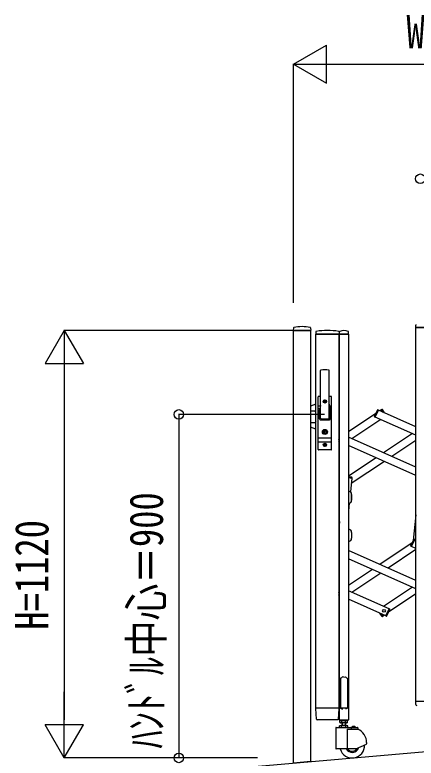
# Model space of a CAD drawing. Units: millimetres, scale not verified. Extents: x -16832 to 16820, y -11880 to 11880.
# Drawn here: x -12750 to -11700, y 5479 to 7426 of the extents above; entities that cross this region are included whole.
import ezdxf
from ezdxf.enums import TextEntityAlignment as Align

# ---------------------------------------------------------------- set-up
doc = ezdxf.new("R2010")
doc.units = ezdxf.units.MM
doc.header["$LTSCALE"] = 50
for name, color, linetype in [('0-3_YKK_13', 4, 'Continuous'), ('0-4_YKK_A1', 4, 'Continuous'), ('0-5_YKK_D', 6, 'Continuous')]:
    doc.layers.add(name, color=color, linetype=linetype)
doc.styles.add('ＭＳ ゴシック', font='')
doc.styles.get('ＭＳ ゴシック').set_extended_font_data('MS Gothic')

msp = doc.modelspace()

# ---------------------------------------------------------------- linework, layer by layer
at = {"layer": '0-3_YKK_13'}
for p, q in [((-12020.94, 6605.65), (-12021.31, 6599.57)), ((-11975.69, 6605.65), (-11975.31, 6599.57)), ((-11700.42, 6607.07), (-11700.04, 6613.2)), ((-11676.72, 6606.75), (-11700.12, 6606.75)), ((-11975.61, 6599.25), (-12021.01, 6599.25)), ((-11962.03, 6595.9), (-11962.42, 6589.57)), ((-11901.22, 6589.25), (-11962.12, 6589.25)), ((-11901.31, 6595.9), (-11900.92, 6589.57)), ((-11900.42, 6589.57), (-11900.04, 6595.7)), ((-11876.72, 6589.25), (-11900.12, 6589.25)), ((-11876.42, 6589.57), (-11876.8, 6595.7)), ((-11949.92, 6369.25), (-11949.92, 6494.11)), ((-11926.92, 6369.25), (-11926.92, 6494.11)), ((-11949.92, 6426.25), (-11954.92, 6426.25)), ((-11951.42, 6426.25), (-11951.42, 6426.15)), ((-11921.92, 6426.25), (-11926.92, 6426.25)), ((-11955.92, 6287.25), (-11955.92, 6425.25)), ((-11939.74, 6413.69), (-11940.62, 6413.69)), ((-11937.1, 6412.81), (-11936.22, 6412.81)), ((-11920.92, 6287.25), (-11920.92, 6425.25)), ((-11961.92, 6405.71), (-11975.92, 6400.61)), ((-11975.92, 6388.25), (-11963.92, 6388.25)), ((-11961.92, 6386.25), (-11963.92, 6388.25)), ((-11955.92, 6401.45), (-11950.47, 6401.45)), ((-11955.92, 6394.75), (-11951.77, 6394.75)), ((-11952.42, 6367.25), (-11952.42, 6391.25)), ((-11950.29, 6402.36), (-11952.38, 6391.64)), ((-11926.55, 6402.36), (-11924.46, 6391.64)), ((-11926.37, 6401.45), (-11920.92, 6401.45)), ((-11925.07, 6394.75), (-11920.92, 6394.75)), ((-11924.42, 6367.25), (-11924.42, 6391.25)), ((-11808.41, 6373.63), (-11800.92, 6390.66)), ((-11806.52, 6371.71), (-11798.22, 6390.56)), ((-11798.22, 6390.56), (-11799.6, 6391.17)), ((-11790.63, 6391.23), (-11789.38, 6392.06)), ((-11786.53, 6385.09), (-11790.63, 6391.23)), ((-11782.27, 6383.21), (-11787.99, 6391.79)), ((-11806.52, 6371.71), (-11807.9, 6372.31)), ((-11975.92, 6358.25), (-11963.92, 6358.25)), ((-11961.92, 6360.25), (-11963.92, 6358.25)), ((-11950.42, 6365.25), (-11926.42, 6365.25)), ((-11948.42, 6367.75), (-11928.42, 6367.75)), ((-11961.92, 6340.8), (-11975.92, 6345.89)), ((-11939.32, 6335), (-11941.12, 6334.25)), ((-11941.12, 6332.25), (-11941.12, 6334.25)), ((-11939.32, 6331.5), (-11941.12, 6332.25)), ((-11939.32, 6335), (-11939.32, 6337.85)), ((-11937.52, 6337.85), (-11939.32, 6337.85)), ((-11939.32, 6328.65), (-11939.32, 6331.5)), ((-11938.84, 6333.93), (-11937.52, 6334.75)), ((-11938.84, 6332.57), (-11937.52, 6331.75)), ((-11937.52, 6334.75), (-11937.52, 6337.85)), ((-11937.52, 6328.65), (-11937.52, 6331.75)), ((-11955.92, 6317.75), (-11920.92, 6317.75)), ((-11937.52, 6328.65), (-11939.32, 6328.65)), ((-11901.92, 6313.85), (-11899.92, 6318.39)), ((-11901.43, 6314.96), (-11901.92, 6315.69)), ((-11901.72, 6308.09), (-11899.92, 6312.18)), ((-11955.92, 6307.75), (-11920.92, 6307.75)), ((-11939.74, 6299.69), (-11940.62, 6299.69)), ((-11937.1, 6298.81), (-11936.22, 6298.81)), ((-11901.72, 6308.09), (-11901.92, 6308.18)), ((-11921.92, 6286.25), (-11954.92, 6286.25)), ((-11868.27, 6215.21), (-11876.92, 6216.12)), ((-11867.53, 6212.62), (-11876.92, 6213.61)), ((-11867.53, 6212.62), (-11867.38, 6214.11)), ((-11868.42, 6154.65), (-11868.42, 6169.65)), ((-11868.42, 6069.85), (-11868.42, 6054.85)), ((-11713.21, 6034.78), (-11705.72, 6051.8)), ((-11711.32, 6032.85), (-11703.02, 6051.71)), ((-11703.02, 6051.71), (-11704.4, 6052.31)), ((-11711.32, 6032.85), (-11712.7, 6033.46)), ((-11900.62, 6010.97), (-11901.92, 6011.11)), ((-11899.92, 6008.39), (-11901.92, 6008.6)), ((-11901.92, 5911.37), (-11899.92, 5915.92)), ((-11901.43, 5912.49), (-11901.92, 5913.22)), ((-11901.72, 5905.62), (-11901.92, 5905.7)), ((-11901.72, 5905.62), (-11899.92, 5909.71)), ((-11778.62, 5851.44), (-11770.32, 5870.3)), ((-11775.92, 5851.35), (-11768.43, 5868.37)), ((-11770.32, 5870.3), (-11768.94, 5869.69)), ((-11788.85, 5850.22), (-11794.57, 5858.79)), ((-11786.21, 5850.78), (-11790.31, 5856.92)), ((-11786.21, 5850.78), (-11787.46, 5849.94)), ((-11778.62, 5851.44), (-11777.24, 5850.84)), ((-11897.42, 5687.8), (-11897.42, 5609.35)), ((-11888.42, 5691.05), (-11892.42, 5691.48)), ((-11888.42, 5691.05), (-11884.42, 5691.48)), ((-11884.42, 5691.48), (-11883.42, 5690.58)), ((-11883.42, 5690.58), (-11881.92, 5689.35)), ((-11881.92, 5689.35), (-11880.42, 5688.34)), ((-11880.42, 5688.34), (-11879.42, 5687.8)), ((-11879.42, 5687.8), (-11879.42, 5609.35)), ((-11960.72, 5581.13), (-11962.42, 5608.93)), ((-11901.22, 5609.25), (-11962.12, 5609.25)), ((-11902.62, 5581.13), (-11900.92, 5608.93)), ((-11900.72, 5608.75), (-11900.72, 5579.35)), ((-11897.42, 5609.35), (-11900.12, 5609.35)), ((-11897.42, 5609.35), (-11892.42, 5607.35)), ((-11879.42, 5609.35), (-11884.42, 5607.35)), ((-11876.72, 5609.35), (-11879.42, 5609.35)), ((-11876.12, 5579.35), (-11876.12, 5608.75)), ((-11699.97, 5619.04), (-11700.42, 5626.43)), ((-11676.72, 5626.75), (-11700.12, 5626.75)), ((-11699.97, 5619.04), (-11699.94, 5618.63)), ((-11904.62, 5579.25), (-11958.72, 5579.25)), ((-11900.12, 5578.75), (-11876.72, 5578.75))]:
    msp.add_line(p, q, dxfattribs=at)
for points in [[(-11940.62, 6413.69), (-11940.62, 6412.81), (-11939.74, 6412.81)], [(-11937.98, 6414.57), (-11937.98, 6415.45), (-11938.86, 6415.45), (-11938.86, 6414.57)], [(-11938.86, 6411.93), (-11938.86, 6411.05), (-11937.98, 6411.05), (-11937.98, 6411.93)], [(-11936.22, 6412.81), (-11936.22, 6413.69), (-11937.1, 6413.69)], [(-11940.62, 6299.69), (-11940.62, 6298.81), (-11939.74, 6298.81)], [(-11937.98, 6300.57), (-11937.98, 6301.45), (-11938.86, 6301.45), (-11938.86, 6300.57)], [(-11938.86, 6297.93), (-11938.86, 6297.05), (-11937.98, 6297.05), (-11937.98, 6297.93)], [(-11936.22, 6298.81), (-11936.22, 6299.69), (-11937.1, 6299.69)], [(-11894.92, 5689.35), (-11896.42, 5688.34), (-11897.42, 5687.8)], [(-11892.42, 5691.48), (-11893.42, 5690.58), (-11894.92, 5689.35)]]:
    msp.add_lwpolyline(points, dxfattribs=at)
for centre, radius in [((-11938.42, 6413.25), 4.5), ((-11938.42, 6413.25), 4), ((-11938.42, 6333.25), 6.7), ((-11938.42, 6333.25), 6.6), ((-11938.42, 6333.25), 5.3), ((-11938.42, 6333.25), 4.6), ((-11938.42, 6299.25), 4.5), ((-11938.42, 6299.25), 4)]:
    msp.add_circle(centre, radius, dxfattribs=at)
for centre, radius, start, end in [((-12019.94, 6605.58), 1, 104.06552, 176.5), ((-11998.31, 6519.25), 90, 75.93448, 104.06552), ((-11976.68, 6605.58), 1, 3.5, 75.93448), ((-11700.12, 6607.05), 0.3, 176.5, 180), ((-11700.12, 6607.05), 0.3, 180, 270), ((-11699.05, 6613.13), 1, 117.6601, 176.5), ((-12021.01, 6599.55), 0.3, 176.5, 270), ((-11975.61, 6599.55), 0.3, 270, 3.5), ((-11962.12, 6589.55), 0.3, 176.5, 270), ((-11961.03, 6595.84), 1, 99.38883, 176.5), ((-11931.67, 6418.25), 181, 80.61117, 99.38883), ((-11902.31, 6595.84), 1, 3.5, 80.61117), ((-11901.22, 6589.55), 0.3, 270, 3.5), ((-11900.12, 6589.55), 0.3, 176.5, 180), ((-11900.12, 6589.55), 0.3, 180, 270), ((-11899.05, 6595.64), 1, 117.6601, 176.5), ((-11888.42, 6575.36), 23.89, 62.3399, 117.6601), ((-11877.79, 6595.64), 1, 3.5, 62.3399), ((-11876.72, 6589.55), 0.3, 270, 0), ((-11876.72, 6589.55), 0.3, 0, 3.5), ((-11948.42, 6494.11), 1.5, 97.31871, 180), ((-11938.42, 6416.25), 80, 82.68129, 97.31871), ((-11928.42, 6494.11), 1.5, 0, 82.68129), ((-11954.92, 6425.25), 1, 90, 180), ((-11921.92, 6425.25), 1, 0, 90), ((-11939.74, 6414.57), 0.88, 270, 0), ((-11939.74, 6411.93), 0.88, 0, 90), ((-11937.1, 6414.57), 0.88, 180, 270), ((-11937.1, 6411.93), 0.88, 90, 180), ((-11950.42, 6391.25), 2, 168.95411, 180), ((-11969.92, 6406.19), 20, 348.95411, 0), ((-11906.92, 6406.19), 20, 180, 191.04589), ((-11926.42, 6391.25), 2, 0, 23.80355), ((-11800, 6390.25), 1, 66.24664, 156.24664), ((-11788.83, 6391.23), 1, 33.75336, 123.75336), ((-11948.42, 6369.25), 1.5, 180, 270), ((-11928.42, 6369.25), 1.5, 270, 0), ((-11807.49, 6373.23), 1, 156.24664, 246.24664), ((-11950.42, 6367.25), 2, 180, 270), ((-11926.42, 6367.25), 2, 270, 0), ((-11938.42, 6333.25), 0.8, 121.82137, 238.17863), ((-11939.74, 6300.57), 0.88, 270, 0), ((-11939.74, 6297.93), 0.88, 0, 90), ((-11937.1, 6300.57), 0.88, 180, 270), ((-11937.1, 6297.93), 0.88, 90, 180), ((-11954.92, 6287.25), 1, 180, 270), ((-11921.92, 6287.25), 1, 270, 0), ((-11868.37, 6214.22), 1, 354.00983, 84.00983), ((-11899.92, 6169.65), 8.5, 90, 103.60897), ((-11876.92, 6169.65), 8.5, 0, 90), ((-11876.92, 6154.65), 8.5, 270, 0), ((-11899.92, 6154.65), 8.5, 256.39103, 270), ((-11899.92, 6069.85), 8.5, 90, 103.60897), ((-11876.92, 6069.85), 8.5, 0, 90), ((-11899.92, 6054.85), 8.5, 256.39103, 270), ((-11876.92, 6054.85), 8.5, 270, 0), ((-11704.8, 6051.4), 1, 66.24664, 156.24664), ((-11712.29, 6034.37), 1, 156.24664, 246.24664), ((-11769.35, 5868.78), 1, 336.24664, 66.24664), ((-11788.01, 5850.77), 1, 213.75336, 303.75336), ((-11776.84, 5851.75), 1, 246.24664, 336.24664), ((-11962.12, 5608.95), 0.3, 90, 183.5), ((-11901.22, 5608.95), 0.3, 356.5, 90), ((-11900.12, 5608.75), 0.6, 90, 180), ((-11876.72, 5608.75), 0.6, 0, 90), ((-11700.12, 5626.45), 0.3, 90, 183.5), ((-11697.95, 5618.75), 2, 183.5, 270), ((-11958.72, 5581.25), 2, 183.5, 270), ((-11904.62, 5581.25), 2, 270, 356.5), ((-11900.12, 5579.35), 0.6, 180, 270), ((-11876.72, 5579.35), 0.6, 270, 0)]:
    msp.add_arc(centre, radius, start, end, dxfattribs=at)
at = {"layer": '0-4_YKK_A1'}
for p, q in [((-11806.4, 6371.98), (-11798.35, 6390.29)), ((-11699.92, 6346.97), (-11798.35, 6390.29)), ((-11790.46, 6390.98), (-11794.21, 6388.47)), ((-11786.53, 6385.09), (-11790.46, 6390.98)), ((-11805.07, 6381.22), (-11876.92, 6333.2)), ((-11699.92, 6325.12), (-11806.4, 6371.98)), ((-11792.23, 6365.75), (-11867.71, 6315.3)), ((-11709.13, 6329.18), (-11784.61, 6278.73)), ((-11900.27, 6317.6), (-11901.92, 6316.5)), ((-11901.43, 6314.96), (-11901.92, 6315.69)), ((-11901.6, 6308.36), (-11899.92, 6312.18)), ((-11699.92, 6241.46), (-11876.92, 6319.35)), ((-11699.92, 6311.28), (-11762.91, 6269.18)), ((-11899.92, 6307.63), (-11901.6, 6308.36)), ((-11699.92, 6219.61), (-11876.92, 6297.5)), ((-11804.33, 6265.56), (-11876.92, 6217.05)), ((-11782.63, 6256.01), (-11869.36, 6198.04)), ((-11876.92, 6213.61), (-11867.83, 6212.65)), ((-11867.83, 6212.65), (-11871.64, 6176.32)), ((-11868.42, 6169.75), (-11868.42, 6154.75)), ((-11874.78, 6146.43), (-11876.92, 6126.02)), ((-11699.92, 6115.98), (-11706.95, 6049)), ((-11899.92, 6098.48), (-11901.92, 6079.42)), ((-11709.87, 6042.36), (-11794.21, 5986)), ((-11711.2, 6033.13), (-11703.15, 6051.43)), ((-11699.92, 6050.01), (-11703.15, 6051.43)), ((-11899.92, 6032.52), (-11901.92, 6033.4)), ((-11699.92, 5944.5), (-11876.92, 6022.39)), ((-11699.92, 6024.96), (-11772.51, 5976.45)), ((-11699.92, 6028.16), (-11711.2, 6033.13)), ((-11899.92, 6010.67), (-11901.92, 6011.55)), ((-11901.92, 6011.11), (-11900.62, 6010.97)), ((-11699.92, 5922.65), (-11876.92, 6000.54)), ((-11813.93, 5972.82), (-11876.92, 5930.73)), ((-11792.23, 5963.27), (-11867.71, 5912.83)), ((-11709.13, 5926.7), (-11784.61, 5876.26)), ((-11900.27, 5915.13), (-11901.92, 5914.02)), ((-11901.43, 5912.49), (-11901.92, 5913.22)), ((-11901.6, 5905.89), (-11899.92, 5909.71)), ((-11899.92, 5905.15), (-11901.6, 5905.89)), ((-11770.44, 5870.02), (-11876.92, 5916.88)), ((-11699.92, 5908.8), (-11771.77, 5860.79)), ((-11778.49, 5851.71), (-11876.92, 5895.03)), ((-11778.49, 5851.71), (-11770.44, 5870.02)), ((-11786.38, 5851.03), (-11790.31, 5856.92)), ((-11782.63, 5853.53), (-11786.38, 5851.03)), ((-12353.25, 5436.59), (-10375.64, 5609.61)), ((-11898.88, 5572.21), (-11897.57, 5571.45)), ((-11897.67, 5579.25), (-11897.67, 5577.45)), ((-11880.57, 5571.45), (-11897.57, 5571.45)), ((-11894.07, 5571.45), (-11894.07, 5563.25)), ((-11893.98, 5572.21), (-11893.98, 5576.69)), ((-11893.26, 5571.45), (-11893.26, 5565.25)), ((-11884.88, 5571.45), (-11884.88, 5565.25)), ((-11884.16, 5572.21), (-11884.16, 5576.69)), ((-11884.07, 5563.25), (-11884.07, 5571.45)), ((-11879.25, 5572.21), (-11880.57, 5571.45)), ((-11910.07, 5558.25), (-11910.07, 5503.75)), ((-11909.07, 5559.25), (-11853.07, 5559.25)), ((-11900.04, 5559.25), (-11900.04, 5563.25)), ((-11894.55, 5559.25), (-11894.55, 5563.25)), ((-11894.07, 5565.25), (-11884.07, 5565.25)), ((-11893.26, 5565.25), (-11894.07, 5563.85)), ((-11884.88, 5565.25), (-11884.07, 5563.85)), ((-11883.58, 5559.25), (-11883.58, 5563.25)), ((-11880.12, 5554.25), (-11880.12, 5502.75)), ((-11880.06, 5554.25), (-11852.07, 5554.25)), ((-11869.45, 5558.25), (-11869.45, 5554.25)), ((-11858.37, 5559.76), (-11867.77, 5559.76)), ((-11867.77, 5559.25), (-11867.77, 5559.76)), ((-11858.37, 5559.25), (-11867.77, 5559.25)), ((-11858.37, 5559.25), (-11858.37, 5559.76)), ((-11852.07, 5558.25), (-11852.07, 5554.25)), ((-11857.07, 5502.75), (-11829.65, 5515.54)), ((-11829.07, 5519.34), (-11829.07, 5516.45)), ((-11857.07, 5502.75), (-11909.07, 5502.75))]:
    msp.add_line(p, q, dxfattribs=at)
for points in [[(-11699.92, 6606.75), (-11676.92, 6606.75), (-11676.92, 5626.75), (-11699.92, 5626.75)], [(-12020.92, 6599.25), (-11975.92, 6599.25), (-11975.92, 5469.61), (-12020.92, 5465.67)], [(-11961.92, 6589.25), (-11901.92, 6589.25), (-11901.92, 5609.25), (-11961.92, 5609.25)], [(-11899.92, 6589.25), (-11876.92, 6589.25), (-11876.92, 5609.25), (-11899.92, 5609.25)]]:
    msp.add_lwpolyline(points, close=True, dxfattribs=at)
for points in [[(-11898.88, 5572.21), (-11898.88, 5576.69), (-11897.57, 5577.45)], [(-11897.67, 5577.45), (-11880.47, 5577.45), (-11880.47, 5579.25)], [(-11879.25, 5572.21), (-11879.25, 5576.69), (-11880.57, 5577.45), (-11897.57, 5577.45)], [(-11878.1, 5559.25), (-11878.1, 5563.25), (-11900.04, 5563.25)], [(-11865.17, 5561.41), (-11864.22, 5559.46), (-11863.07, 5558.85)], [(-11860.97, 5561.41), (-11861.92, 5559.46), (-11863.07, 5558.85)]]:
    msp.add_lwpolyline(points, dxfattribs=at)
msp.add_circle((-11783.62, 5864.9), 3.65, dxfattribs=at)
for centre, radius, start, end in [((-11896.43, 5573.11), 4.34, 55.61575, 124.38425), ((-11896.43, 5575.8), 4.34, 235.61575, 304.38425), ((-11889.07, 5561.21), 16.24, 72.41205, 107.58795), ((-11889.07, 5587.69), 16.24, 252.41205, 287.58795), ((-11881.71, 5573.11), 4.34, 55.61575, 124.38425), ((-11881.71, 5575.8), 4.34, 235.61575, 304.38425), ((-11909.07, 5558.25), 1, 90, 180), ((-11870.45, 5558.25), 1, 0, 90), ((-11863.07, 5555.21), 6.55, 44.12696, 135.87304), ((-11853.07, 5558.25), 1, 0, 90), ((-11867.07, 5519.34), 38, 0, 66.75044), ((-11867.07, 5511.75), 32.5, 196.07665, 2.6035), ((-11830.07, 5516.45), 1, 295, 0), ((-11909.07, 5503.75), 1, 180, 270), ((-11867.07, 5511.75), 18, 210, 341.53259), ((-11867.07, 5511.75), 15, 216.8699, 329.35772)]:
    msp.add_arc(centre, radius, start, end, dxfattribs=at)
at = {"layer": '0-5_YKK_D'}
for p, q in [((-12020.92, 7296.68), (-11934.32, 7346.68)), ((-11934.32, 7246.68), (-11934.32, 7346.68)), ((-12020.92, 6671.63), (-12020.92, 7297.68)), ((-12020.92, 7296.68), (-11934.32, 7246.68)), ((-12020.92, 7296.68), (-11847.71, 7296.68)), ((-11920.92, 7296.68), (-11080.92, 7296.68)), ((-12620.92, 6599.25), (-12670.92, 6512.65)), ((-12021.92, 6599.25), (-12621.92, 6599.25)), ((-12620.92, 6599.25), (-12570.92, 6512.65)), ((-12620.92, 6599.25), (-12620.92, 6426.05)), ((-12670.92, 6512.65), (-12570.92, 6512.65)), ((-12620.92, 6499.25), (-12620.92, 5579.25)), ((-11939.42, 6379.25), (-12321.92, 6379.25)), ((-12320.92, 6379.25), (-12320.92, 5479.25)), ((-12620.92, 5479.25), (-12620.92, 5652.46)), ((-12620.92, 5479.25), (-12670.92, 5565.86)), ((-12570.92, 5565.86), (-12670.92, 5565.86)), ((-12620.92, 5479.25), (-12570.92, 5565.86)), ((-12114.74, 5479.25), (-12621.92, 5479.25)), ((-12114.74, 5479.25), (-12321.92, 5479.25))]:
    msp.add_line(p, q, dxfattribs=at)
for centre in [(-11688.42, 6996.68), (-12320.92, 6379.25), (-12320.92, 5479.25)]:
    msp.add_circle(centre, 12.5, dxfattribs=at)

# ---------------------------------------------------------------- texts
at = {"layer": '0-5_YKK_D', "style": 'ＭＳ ゴシック', "width": 0.8}
msp.add_text('W=1040', height=87.98, dxfattribs=at).set_placement((-11724.92, 7311.68), align=Align.BOTTOM_LEFT)
for s, p in [('ﾊﾝﾄﾞﾙ中心＝900', (-12335.92, 5503.65)), ('H=1120', (-12635.92, 5815.25))]:
    msp.add_text(s, height=87.98, rotation=90, dxfattribs=at).set_placement(p, align=Align.BOTTOM_LEFT)

doc.saveas('drawing.dxf')
